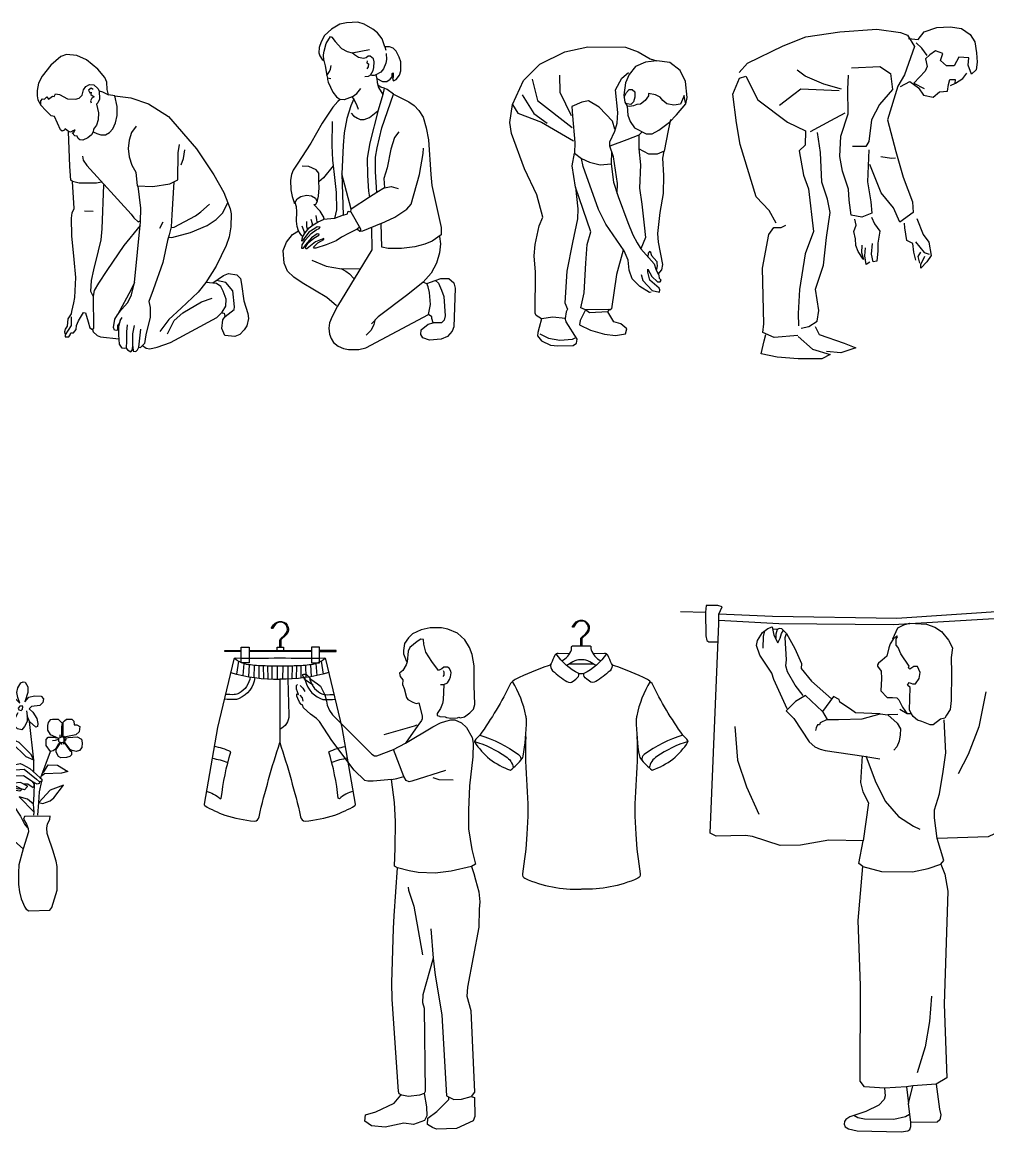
# Model space of a CAD drawing. Header units: millimetres. Extents: x 1284 to 35279, y 955 to 12847.
# Drawn here: x 7338 to 10406, y 8176 to 11700 of the extents above; entities that cross this region are included whole.
import ezdxf

# ---------------------------------------------------------------- set-up
doc = ezdxf.new("R2010")
doc.units = ezdxf.units.MM
doc.header["$LTSCALE"] = 20

# ---------------------------------------------------------------- blocks, each defined once
blk = doc.blocks.new('人物動作（CAD素材.com）87')
at = {"color": 0, "linetype": 'ByBlock', "lineweight": -2}
for p, q in [((-407.9, 1597.3), (-393.5, 1596)), ((-25.8, 1565.4), (-10.4, 1600.3)), ((-10.3, 1325.8), (-42.4, 1324.2))]:
    blk.add_line(p, q, dxfattribs=at)
for points in [[(-121.9, 842.7), (-62.3, 826.8), (36.7, 826.1), (85.9, 836.1), (126.4, 850), (139.1, 818.1), (149, 764.3), (137.2, 405.9), (145.1, 171.9), (111.8, 151.2), (37.8, 146.2), (17, 142.7), (-52.1, 138.3), (-116.4, 142.5), (-129.9, 160.7), (-128.6, 465.2), (-136.3, 670.9), (-121.9, 842.7), (-133.9, 852), (-120.8, 924.1), (-229.6, 925.8), (-319.5, 910.3), (-384.2, 909.5), (-471.9, 937.8), (-494.1, 940.9), (-587.1, 938.7), (-606.6, 948), (-578.6, 1614.4), (-578.6, 1643.6), (-568.6, 1666.9), (-581.9, 1671.6), (-619.1, 1671.6), (-621.1, 1650.3)], [(494.3, 1679.6), (410.4, 1668.4), (350.5, 1670.5), (348.1, 1680.5), (354.6, 1686.4), (382.4, 1685.2), (387.1, 1677.6), (392.7, 1587.5), (387.7, 1578), (376.8, 1573.9), (354, 1574.5), (349.9, 1576.8), (348.4, 1632.8), (-25.5, 1609.9), (-388.5, 1613.7), (-578.6, 1623.9)], [(348.4, 1632.8), (349.3, 1654.9), (350.5, 1670.5)], [(-700.2, 1653), (-621.1, 1650.3), (-620.5, 1575.2), (-617.1, 1560.6), (-610.5, 1555.9), (-584.6, 1555.9)], [(349.3, 1654.9), (-13.7, 1630.6), (-408.4, 1636.6), (-578.6, 1643.6)], [(319.6, 1630.6), (313.1, 1131.2), (314.1, 984.7), (307.2, 958.8), (297.2, 946.8), (277.2, 936.9), (114.5, 931.5), (106.5, 997.3), (106.5, 1022.5), (121.8, 1073), (133.7, 1144.1), (142.4, 1204), (137.1, 1309)], [(-361.9, 1343.4), (-404.2, 1437.1), (-411, 1456.3), (-448.8, 1513.7), (-458.8, 1544.4), (-456.4, 1560.3), (-440.5, 1586.3), (-423.7, 1598.6), (-409.4, 1603.4), (-404.2, 1577.9), (-391.8, 1552.8), (-383.9, 1567.5), (-379.9, 1582.7), (-374.3, 1591.4)], [(-434, 1591.4), (-438.5, 1573.3), (-439.5, 1536.3)], [(-364.3, 1582.7), (-379.1, 1597.8), (-387.4, 1599), (-393.1, 1594.9), (-398.2, 1580.7), (-398.2, 1568.3)], [(-10, 1600.8), (9.2, 1609.9), (26.6, 1615.3), (63.9, 1612.9), (80.9, 1611.9), (107.2, 1602.9), (128.8, 1589.3), (151.1, 1562), (163.3, 1537), (159.6, 1506.9), (160.3, 1456.2), (159.3, 1370.3), (155.6, 1341.3), (144.1, 1323.3), (138.9, 1314), (125.2, 1310.8), (101.8, 1293.1), (92.7, 1293.1), (65.5, 1302.7), (52, 1307.8), (38, 1319.4), (32.8, 1327.4), (18.9, 1327.4), (-4, 1341.4)], [(-310.5, 1385.7), (-336, 1418.8), (-360.7, 1460.7), (-365.9, 1480.2), (-363.5, 1499.3), (-367.9, 1570.3), (-364.3, 1582.7), (-337.5, 1535.6), (-316.7, 1487.4), (-317.5, 1471.8), (-284, 1431.2), (-221, 1375.3)], [(32.8, 1327.4), (26.5, 1339.7), (28.5, 1411.1), (20.1, 1419.1), (26.1, 1427.5), (36.8, 1422.7), (46, 1422.7), (58, 1439.4), (60.4, 1459), (52, 1478.1), (40.8, 1478.1), (27.7, 1469.3), (23.3, 1473.3), (25.3, 1478.9), (-0.6, 1518), (-9, 1538.3), (-15.5, 1545.3), (-15.5, 1565.3), (-11.1, 1572.4), (-13.1, 1575.6), (-24.6, 1564.9), (-34.2, 1549.7), (-38.9, 1536.7), (-45.7, 1511.2), (-60.1, 1497.7), (-71.6, 1488.1), (-75, 1482.8), (-75.1, 1478.8), (-62.7, 1463.5), (-61.9, 1440), (-63.9, 1401), (-44.4, 1379.5), (-27.6, 1379.4), (-13.7, 1378.6), (-6.9, 1371.5), (5.1, 1348.5), (18.9, 1327.4)], [(-249.1, 1334.6), (-304.1, 1385.7), (-335.6, 1366.9), (-365.5, 1336.6), (-340.3, 1312.7), (-292.3, 1238.5), (-274.3, 1223), (-256.8, 1215.4), (-241.6, 1211.4), (-117.8, 1193.6), (-67.6, 1184.9)], [(-65.9, 1327.4), (-144.2, 1330.3), (-160.2, 1342.2), (-194.4, 1364.6), (-196.4, 1373.3), (-214.8, 1382.5), (-249.1, 1334.6), (-234.9, 1309.6), (-256.5, 1299.4), (-259.4, 1293.1), (-265, 1292.8), (-269.4, 1282.8), (-272.2, 1274.4)], [(269.4, 1397.3), (247.5, 1286.6), (213.6, 1197.9), (181.7, 1137.1)], [(-234.9, 1309.6), (-199.2, 1309.5), (-123.9, 1311.5), (-65.9, 1327.4), (-42.4, 1324.2), (-12.2, 1298), (-1.8, 1280), (-3, 1261.1), (-5.8, 1241.2), (-13.4, 1222.4), (-23, 1212.1)], [(-528.1, 1287.6), (-519.1, 1180.9), (-491.2, 1095.2), (-452.3, 1008.5)], [(-123.4, 1194.6), (-129.1, 1109.6), (-120.9, 1079.4), (-103.6, 1045.2), (-120.8, 924.1)], [(-111.5, 1194.2), (-81.8, 1114.5), (-50.8, 1049.8), (-7.8, 1001.1), (39.6, 970.5), (60, 961.2)], [(126.4, 850), (136.4, 861.3), (114.5, 931.5)], [(97.2, 430.5), (90.3, 350.8), (76.3, 270), (51.4, 187.3)], [(17, 142.7), (23.8, 89.9), (37.8, 146.2)], [(111.8, 151.2), (121.7, 71.4), (126.8, 54), (122.8, 38.1), (114.9, 30.1), (31.1, 29.4)], [(-52.1, 138.3), (-50.2, 113.9), (-53.4, 102.1), (-70.6, 84.7), (-111.6, 64), (-150, 52.2)], [(26.3, 54.5), (13.9, 47.8), (-22.7, 38.9), (-116, 39.8), (-137.3, 44.5), (-150, 52.2), (-162.5, 47.6), (-175.8, 39.4), (-180, 32.2), (-180.7, 24.4), (-177.9, 16.2), (-166.7, 9.6), (-139.1, 3.2), (0, 0), (21.3, 3), (28.4, 7.7), (31.5, 16.7), (31.1, 29.4), (23.8, 89.9)]]:
    blk.add_lwpolyline(points, dxfattribs=at)
blk = doc.blocks.new('人物動作（CAD素材.com）88')
at = {"color": 0, "linetype": 'ByBlock', "lineweight": -2}
for points in [[(18.9, 1409.8), (29.3, 1409.4), (27.7, 1360.4), (25.2, 1348.8), (18.9, 1333.3), (8.6, 1317.6), (8.2, 1311.1), (15.5, 1309.5), (17.2, 1308.4), (33.3, 1307.4), (38.1, 1304.9), (51.3, 1302.6), (72.9, 1304.2), (77.7, 1306.1), (81.9, 1304), (95.7, 1307.2), (112.3, 1319.3), (123.8, 1330.8), (128.4, 1346.3), (125.9, 1406.8), (125.5, 1469), (119.2, 1504.6), (111, 1527.4), (95.9, 1551.7), (72.5, 1573.1), (42.5, 1585.4), (22.4, 1589.2), (-14.4, 1589.2), (-42.1, 1582.9), (-69.7, 1570.8), (-83.1, 1557.8), (-95.2, 1540.2), (-98.8, 1518), (-98.2, 1506.9), (-94.8, 1496.9), (-88.8, 1482.4)], [(29.3, 1409.4), (40.7, 1415.4), (47.1, 1425.3), (51.1, 1434.3), (52.4, 1446.4), (52, 1452.1), (46.1, 1461.6), (40.8, 1465), (29.4, 1464.7), (23.5, 1459.7), (13.1, 1454.4), (-8.9, 1483), (-27.4, 1512.8), (-34.3, 1537.6), (-34.9, 1552.7), (-43.4, 1553.9), (-55, 1545.8), (-78.9, 1527.2), (-83.9, 1515.9), (-87.4, 1482), (-89.9, 1471.6), (-100.6, 1453.7), (-110.9, 1445.3), (-109.7, 1434.9), (-100.9, 1424.8), (-101.8, 1409.8), (-96.5, 1396.6), (-89, 1368), (-84.6, 1362), (-68.9, 1353.2), (-58.5, 1349.8), (-49.4, 1351.2), (-39.6, 1310.4), (-39.3, 1300.6), (-41.8, 1295.3), (-53.2, 1279.6), (-92.4, 1223.4), (-5.3, 1274.8), (19.4, 1287.8), (36.2, 1293.2), (51.5, 1297.6), (64, 1297.8), (85.4, 1288.2), (101.3, 1272.9), (119.7, 1240.9), (122.9, 1222.9), (122, 1179.5), (111.3, 1087.8), (107.5, 1010.6), (108, 951.7), (118.5, 885.4), (129.8, 838.6), (117.8, 831.3), (125.3, 809.3), (129.7, 789.2), (140.8, 751.2), (143.5, 719.6), (141.3, 695.6), (140.8, 638.6), (104.6, 448.5), (102.7, 420), (115.2, 374.1), (127, 114.3), (115.9, 100.7)], [(27.4, 1454.3), (29.7, 1450.3), (29.3, 1439.8), (26.2, 1434.8)], [(-385.7, 1407), (-409.9, 1423.6), (-417.2, 1434.9), (-418.7, 1438.2), (-418.7, 1441), (-415.7, 1442), (-408.3, 1442), (-392.6, 1426.8), (-371.3, 1412), (-362.8, 1403.9), (-348.9, 1377.1), (-343.1, 1357), (-340.8, 1344), (-333.3, 1326.6), (-324.2, 1313.2), (-199, 1187.9), (-190.6, 1183.4), (-182.9, 1183.2), (-130.1, 1202.9)], [(117.8, 831.3), (53.1, 816.6), (2.5, 810.9), (-51.7, 812.8), (-80.9, 817.5), (-118.1, 826.9), (-127.2, 832.9), (-124.9, 889.4), (-123.9, 974.2), (-127.7, 1034.5), (-137.1, 1108), (-194.6, 1102.4), (-211.9, 1102.7), (-221.9, 1104.6), (-255.5, 1137.2), (-326.2, 1232.1), (-365.4, 1291.8), (-374.9, 1301.5), (-394.3, 1315), (-416, 1336), (-419.5, 1344.5), (-419.6, 1344.8), (-423.3, 1346.5), (-429.3, 1353.4), (-434.8, 1365.2), (-438, 1373), (-437.6, 1379.6), (-431.9, 1377.6), (-438.1, 1394.5), (-438.6, 1406.1), (-435.8, 1409.6)], [(-159.9, 1250.6), (-64.1, 1278.2), (-55, 1281.1)], [(34.8, 1136.1), (-72.3, 1102.5), (-80.7, 1101), (-90.5, 1104.4), (-97.1, 1117.3), (-130.1, 1202.9), (-92.4, 1223.4)], [(-137.1, 1108), (-119.4, 1111), (-97.1, 1117.3)], [(-5.7, 1113.8), (13.2, 1107.9), (59, 1106.3)], [(-33.2, 110.2), (-47.7, 105.7), (-83.1, 100.5), (-103.6, 105), (-111.9, 109.8), (-114.5, 117.2), (-134.6, 410.1), (-135.6, 461.8), (-129.9, 634.2), (-127.8, 674.8), (-118.1, 826.9)], [(-84, 765.4), (-82.8, 755.9), (-65.8, 705.4), (-38.5, 550.8)], [(-12.2, 633.2), (-4.2, 540.6), (2.1, 486), (23.1, 359.9), (38.1, 102.7), (60.8, 92), (85.4, 93), (115.9, 100.7), (127.1, 97.4), (127.7, 37.5), (122.9, 23.4), (70.1, -1.1), (6.3, -2.7), (-6.3, 2.7), (-22.4, 12.4), (-21.7, 32.7), (7.6, 53), (44.9, 91.6), (45.9, 98.1)], [(-4.2, 540.6), (-36.7, 424.3), (-38.3, 399.5), (-33.2, 381.8), (-29.3, 116.6), (-33.2, 110.2), (-25.4, 68.4), (-25, 39.1), (-32.1, 25.3), (-66.9, 12.4), (-97.2, 15.9), (-156.8, 3.7), (-200.3, 7.9), (-221.5, 22.4), (-219.6, 42.4), (-186.7, 52), (-128, 80), (-107, 105.2)]]:
    blk.add_lwpolyline(points, dxfattribs=at)
blk = doc.blocks.new('人物動作（CAD素材.com）89')
at = {"color": 0, "linetype": 'ByBlock', "lineweight": -2}
for p, q in [((400.5, 496.8), (400.5, 503.7)), ((409.7, 479.9), (411.8, 473.4)), ((339.2, 367.6), (369.4, 449.9)), ((316.3, 248.6), (317.7, 258.2))]:
    blk.add_line(p, q, dxfattribs=at)
for points in [[(13.4, 672.1), (13.6, 660.4), (14.9, 635.4), (15.9, 606.3), (23.8, 585.3), (27.5, 576), (8.3, 575.2), (-10.6, 581.5), (-26.7, 586.8), (-38.3, 592.6), (-52.3, 600.5), (-61.5, 614.2), (-66.7, 629.8), (-67.6, 655.7), (-60.3, 685.9), (-24.3, 783.8), (-5.1, 821.3), (12.6, 842.6), (30.9, 851.4), (54.4, 860), (82.8, 860.6), (107.8, 857.5), (127.3, 846.9), (163.6, 817.6), (192.2, 785.3), (202, 770), (205.3, 750.8), (203.2, 729.5), (192.2, 700.2), (167.5, 675.5)], [(111.1, 812.5), (100.4, 797), (74.5, 770.1), (54.6, 755.2), (29.6, 741.2)], [(41.3, 618.6), (62.2, 600.7), (78.8, 589.8), (85, 586.4), (91.2, 585), (101.1, 583.6), (112.3, 587.8), (126, 597.7), (141, 612.1), (148.9, 621.2), (157.8, 638.9), (161.5, 652.3), (166, 678.7), (171.9, 691.1), (179, 708.6), (180.9, 726.1), (178.8, 738.9), (161.1, 774.5), (153.8, 783.6), (145.7, 767), (132.5, 753.9), (109.1, 737.7), (79.6, 725.1), (44.1, 712.3), (36.9, 713.9), (29.6, 724.1), (19.7, 729.3), (10.1, 727.5), (2, 719.4), (-1.5, 703.7), (-0.5, 691.7), (2.4, 681.6), (14.2, 673), (18.8, 670.2), (24.7, 673)], [(18.4, 717.7), (19.9, 712.5), (14.7, 705.2), (14.1, 701.2), (19.3, 695.1)], [(172.1, 678.9), (167.2, 652.3), (170.3, 614.2), (169.4, 595.6), (165.7, 582.8), (156.5, 573.3), (146.5, 567.6), (128.7, 566.2), (105.9, 567.5), (84.8, 573.3)], [(265.6, 573.2), (251.9, 547.1), (239.6, 538.9), (224, 531.1), (221.3, 534.8), (218.1, 549.4), (224.5, 570.4), (236.8, 582.3), (254.2, 589.7), (236.8, 593.8), (222.2, 604.8), (214.9, 620.8), (216.2, 629.9), (220.8, 634.5), (251.5, 624), (272, 604.3), (265.6, 621.7), (262, 637.7), (265.6, 652.8), (274.8, 668.3), (282.6, 671.5), (289.4, 671.1), (297.2, 656), (297.7, 638.1), (287.6, 608.4), (300.4, 623.5), (318.7, 627.6), (339.7, 626.7), (347.1, 618), (344.8, 605.7), (335.2, 596.5), (309.1, 593.8), (301.8, 586), (312.8, 575), (326, 555.4), (328.8, 539.3), (327.8, 530.2), (323.3, 527.5), (302.9, 546), (295.4, 563.6)], [(-134, 80.4), (-144.5, 85.9), (-118.4, 194.3), (-113.6, 233.6), (-120, 347.4), (-134.9, 339.2), (-144.4, 404.4), (-147.1, 459.6), (-141.9, 494.1), (-132.5, 514.8), (-116, 533.1), (-47.4, 575.5), (-26.7, 586.8), (-33.1, 609), (-33.7, 655.7)], [(-47.4, 575.5), (-13, 536.8), (9.9, 518.1), (40.5, 497.5), (53.8, 494.7), (75.3, 496.1), (90.8, 503.4), (100.4, 512.6), (107.8, 529.9), (108.2, 557.8)], [(75.8, 544.2), (80.4, 566.1), (85, 586.4)], [(215.2, 391), (184.1, 496.6), (166.3, 523.1), (151.7, 534.5), (108.2, 557.8), (80.4, 566.1)], [(144.3, 598.7), (130, 579.8), (118.1, 572.4)], [(293.1, 579.6), (295.4, 563.6), (295.8, 545.3), (287.1, 529.7), (278, 519.7), (264.3, 522.9), (252.4, 535.2), (251.9, 547.1)], [(316.2, 385.9), (316.2, 422.5), (292.4, 433.5), (246.2, 477.9), (240.7, 492.5), (269, 479.7), (306.1, 443.1), (316.2, 422.5), (302.9, 546)], [(410, 497.2), (410, 543.1), (413.7, 547.8), (419.8, 552.9), (437.7, 553.3), (443.8, 546.6), (444.6, 535.2), (453.3, 534.8), (462.9, 529.3), (460.6, 513.1), (450.3, 502.9), (412.5, 495.8), (415.5, 499.4)], [(-68.4, 501.7), (-55.9, 481.9), (-15.1, 373), (-59, 368.4), (-120, 347.4)], [(208.5, 382.2), (162.2, 380.4), (162.2, 431.3), (160.7, 463.9), (153.3, 494.1)], [(412.3, 494.2), (454.5, 497), (467.5, 489.7), (469.9, 477.7), (468.5, 463.1), (461.8, 454.1), (451, 450.6), (438, 453.5), (432.1, 456.7), (413.2, 482.6), (413.1, 490.3), (412.3, 494.2), (410, 497.2), (405.6, 496.8)], [(394.5, 488.6), (387.2, 486.3), (384.4, 484.9), (375.4, 484.1)], [(411.6, 481.1), (424, 462.4), (430.9, 453.9), (436, 450.6), (436.4, 439.7), (430.9, 434.4), (420.7, 430.9), (402.6, 430.7), (394.5, 434.6), (387.8, 448.6), (387.8, 457), (397.8, 472.6), (401.9, 479.2), (404.7, 478.5), (404.9, 472.4)], [(404.7, 478.5), (409.7, 479.9), (411.6, 481.1), (413.2, 482.6)], [(413.5, 489.1), (418.4, 489.1), (420, 490.9), (420.4, 490.9), (414.1, 486.4), (417.8, 483.8)], [(-26.4, 370.9), (10.8, 281.8), (82.5, 299.2), (159.4, 328.8), (197.2, 362.3), (215.2, 387.9), (221.6, 396.8), (231, 402.6), (273.1, 412), (281, 409.3), (303.9, 396.8), (325.2, 377), (336.2, 366.9), (342.3, 362.6), (342, 355.9)], [(245.3, 391), (286.2, 394.7), (325.2, 362.6), (335, 353.8), (333.5, 348.9), (326.8, 346.2), (311.2, 355.3), (317, 348), (316.4, 340.1), (314, 335.5), (296.9, 346.5), (284.7, 346.8), (295.4, 341.6), (295.4, 338.2), (287.1, 328.5), (276.1, 331.8), (260.9, 338.8), (246.9, 338.8), (234.2, 319.2), (198.5, 298.1), (183.4, 289), (167.9, 277.5), (193.5, 231.3), (216.3, 200.2), (245.6, 173.7), (282.2, 141.5), (269.2, 90.9), (268.4, 80.5), (268.2, 74.6), (268.2, 27.9), (270.5, 4.4), (276.7, -17.5), (288.4, -44.1), (292.3, -50.5), (300.6, -55.7), (367.1, -53.6), (373.2, -45.3), (391.1, 10.5), (390.8, 69), (390.8, 85.5), (387.5, 102.6), (377.1, 136.7), (361.9, 180.9), (359.1, 189.8), (357.9, 207.8), (359.7, 219.7), (367.8, 236), (368, 245), (286.9, 243.9), (283.4, 236), (293.2, 219.1), (298.4, 206.1), (299.9, 195.4), (282.2, 141.5)], [(346.8, 384.1), (362.4, 407.9), (391.2, 407.4), (424.1, 387.3), (404.9, 381.4), (350.5, 379.5), (342.2, 373.6)], [(164.9, 381.3), (163.6, 346.5), (162.2, 333.3)], [(311.2, 355.3), (284.1, 373), (254.2, 371.8)], [(329.1, 247.7), (331.9, 288), (345.1, 285.7), (368.5, 293.9), (379.9, 303.1), (410.6, 343.3), (368.5, 327.8), (331.9, 288), (334.2, 321.8), (342, 355.9), (335, 353.8)], [(-114.5, 348.6), (-83.1, 274.8), (-44, 208.3), (-31.8, 198.3), (-18.1, 197.1), (8.7, 205.6), (145.9, 265.2), (167.9, 277.5)], [(234.2, 319.2), (251.6, 278.9), (274, 245.1), (287.2, 219.5), (296.4, 208)], [(244.4, 333.7), (254.2, 328.8), (271.6, 326), (278, 330.9)], [(246.6, 338.8), (267, 331.8), (272.2, 333.1)], [(284.7, 346.8), (274, 351.7), (254.5, 349.8)], [(315, 282.9), (296.7, 298.5), (269.7, 306.3), (317.7, 258.2), (315, 282.9), (317.7, 314.1), (318.6, 349.7)], [(10.8, 281.8), (-9, 276.9), (-18.1, 271.2)], [(145.9, 265.2), (140.4, 244.2), (138.6, 210.8), (141.3, 177.4), (153.2, 88.2), (147.7, 83.6), (158.8, 0)], [(147.7, 83.6), (62.7, 69.9), (-69.1, 72.2), (-134, 80.4), (-143.2, 36.1), (-148.7, 0)]]:
    blk.add_lwpolyline(points, dxfattribs=at)
for points in [[(276.2, 580.5), (280.7, 585.1), (281.2, 592.4), (279.4, 595.6), (271.6, 594.7), (267, 588.3), (269.3, 582.3)], [(405.1, 528.9), (408, 539.3), (395.2, 552.1), (376.1, 552.5), (368.4, 551.5), (361.8, 542.3), (359.4, 533), (360, 517.7), (368.1, 504.1), (394.5, 492.6), (400.1, 494.6), (405.6, 496.8)], [(401.9, 479.2), (394.3, 473.1), (385.2, 457.5), (378.4, 452.5), (369.4, 449.9), (355.2, 469.6), (355.2, 488.8), (362.2, 495.5), (378.5, 495.5), (394.5, 492.6), (394.5, 482.7)]]:
    blk.add_lwpolyline(points, close=True, dxfattribs=at)
blk = doc.blocks.new('人物動作（CAD素材.com）97')
at = {"color": 0, "linetype": 'ByBlock', "lineweight": -2}
for points in [[(-224.5, 909.5), (-198.8, 938.4), (-85.5, 994), (-12.7, 1022.8), (94.3, 1037.8), (211.9, 1046.3), (287.9, 1035.7), (309.3, 1027.1), (331.7, 991.8), (300.7, 902), (279.3, 865.7), (246.2, 758.8), (273, 657.7), (296.5, 576.4), (325.4, 498.4), (327.5, 464.2), (285.8, 433.2), (265.5, 479.1), (225.9, 527.2), (190.6, 617)], [(313, 1016.9), (343.2, 1013.5), (362.8, 1037.7), (403.2, 1052.2), (445.3, 1053.9), (481.5, 1048.8), (508.7, 1029.6), (524, 1006.3), (529.1, 971.8), (530.8, 942.1), (528.2, 917), (513.4, 903.8), (502.3, 931.9), (504.8, 956.1), (472.9, 957.8), (457.6, 929.7), (433.8, 929.7), (415.1, 947.2), (421.5, 969.7), (398.5, 978.2), (380.2, 965), (366.6, 952.7), (372.6, 928), (366.2, 913.2), (330, 874.9), (363.2, 858.3)], [(372.1, 962.5), (355.1, 986.3), (337.7, 1003.7)], [(100.6, 855.7), (43.9, 871.8), (-14.9, 897.4), (-40.6, 916.7)], [(131.7, 924.2), (221.5, 928.4), (255.7, 906), (262.2, 854.7), (220.4, 807.6), (195.8, 758.5), (187.3, 690), (177.7, 674), (134.9, 674)], [(-107, 430.8), (-129.4, 470.4), (-171.2, 514.2), (-221.5, 680.5), (-233.2, 748.9), (-245, 839.8), (-223.6, 891.1), (-204.3, 897.5), (-165.8, 822.7), (-71.7, 751.1), (-13.9, 723.3), (-15, 678.4), (-34.3, 660.2), (-20.4, 583.2), (-4.3, 539.4), (10.7, 404), (-14.9, 333.4), (-33.1, 220.1), (-37.4, 143.1), (-36.3, 104.6)], [(187.3, 663.3), (183, 561.8), (193.7, 498.7), (196.9, 462.3), (164.8, 449.5), (130.6, 455.9), (124.2, 504), (122, 538.2), (102.8, 596), (95.3, 641.9), (98.5, 707.2), (121, 777.7), (119.9, 855.7), (122, 900.7)], [(287.1, 864.7), (316.8, 880.4), (344.5, 860.5), (360.6, 836.6), (391.7, 830.7), (411.3, 848.1), (436.8, 849.8), (440.2, 871.1), (444, 887.2), (461.5, 886.4), (460.6, 874.1)], [(446.6, 867.7), (461.9, 874.9), (485.7, 890.2), (498, 907.2)], [(93.1, 850.4), (-28.8, 855.7), (-51.3, 838.6), (-97.3, 804.4)], [(1.1, 722.1), (66.4, 756.3), (111.3, 780.9)], [(-27.8, 97.1), (-3.2, 102.5), (22.5, 119.6), (27.9, 152.7), (17.2, 221.1), (42.8, 297.1), (52.5, 384.7), (64.2, 463.8), (55.7, 506.6), (37.5, 560.7), (33.2, 654.8), (23.6, 718.9)], [(224.8, 642.7), (259.1, 637.4), (271.9, 638.4)], [(-38.5, 73.8), (-113.4, 67.4), (-149.8, 83.4), (-146.6, 111.2), (-150.8, 287.6), (-130.5, 394.5), (-114.5, 416.9), (-92, 416.9), (-77, 424.4)], [(169.2, 316.4), (152.8, 340.8), (145.6, 359.4), (144.8, 380.8), (139.7, 403.5), (146.5, 423.7), (142.3, 443.5)], [(195.7, 449), (205, 428.4), (222.3, 404.8), (215.9, 366.5), (215.1, 342.9), (212.6, 309.7), (201.2, 307.6), (195.7, 332), (199.1, 365.7)], [(335.9, 313.1), (329.6, 337.9), (326.7, 365.7), (307.7, 375.3), (301.4, 415.3), (300.2, 430.9)], [(339.3, 445.2), (359.5, 394.3), (378, 370.3), (384.8, 328.2), (371.7, 307.6), (351.9, 287), (352.4, 299.2), (364.6, 325.3)], [(170.9, 313.5), (165, 336.2), (165.4, 360.2)], [(190.3, 306.3), (178.9, 299.2), (174.3, 327), (175.9, 352.6)], [(335.5, 370.7), (362.5, 337.5), (378.9, 332.4)], [(349, 303.8), (343.9, 324.4), (351.9, 338.3)], [(-37.4, 70.6), (7.5, 29.9), (64.2, 12.8), (37.4, 0), (-37.4, 0), (-104.8, 5.3), (-155.1, 15), (-145.5, 56.7), (-140.1, 77)], [(16.1, 102.5), (28.9, 76.8), (108.1, 49), (145.5, 34.1), (98.5, 19.1), (52.5, 22.3)]]:
    blk.add_lwpolyline(points, dxfattribs=at)
blk = doc.blocks.new('人物動作（CAD素材.com）98')
at = {"color": 0, "linetype": 'ByBlock', "lineweight": -2}
for points in [[(-252.9, 778.3), (-218.1, 855.3), (-167, 906.9), (-86.9, 945.6), (-13.7, 961.4), (105.5, 960.8), (146.1, 945.9), (183.8, 923.7), (205.6, 917)], [(297.5, 780.6), (301.1, 800.6), (296.1, 851.5), (279.8, 886.4), (246.9, 912.1), (205.6, 917), (169.7, 913.4), (137.7, 899.1), (117.5, 874.5), (105.5, 847.2), (100.1, 808.6), (103.5, 786.6), (110.5, 773)], [(-191.2, 858.8), (-174.1, 791.4), (-64, 705.8)], [(-103.5, 871.6), (-102.5, 818.1), (-67.2, 744.3)], [(79.4, 495.6), (79.9, 527.4), (67.1, 612.5), (56.2, 646.3), (56.1, 660.6), (72, 693.9), (79.6, 719.9), (81.8, 753.5), (74.2, 825.4), (93.8, 862.5), (115.1, 880.8)], [(101.6, 802.5), (108.6, 816.5), (116.9, 826.1), (126.5, 826.1), (135.2, 819.1), (135.5, 802.2), (130.8, 787.5), (122.2, 778.5), (111.5, 781.2), (106.6, 781.2)], [(52.9, 127.3), (-21.3, 126.4), (-36.5, 132.5), (-26.1, 181), (-20.3, 274.7), (-16.1, 333.6), (-4.2, 374), (-53.6, 516.1), (-46, 447.7), (-46.5, 415.8), (-62.7, 340.7), (-80.7, 249.5), (-87.4, 149.2), (-78.3, 128.3), (-83.1, 120.7), (-86.1, 99.3), (-125.4, 103.7), (-161.2, 98.5), (-178.3, 108.2), (-181.5, 116.4), (-180.5, 246.7), (-184.6, 298.6), (-181.5, 334.4), (-168.1, 393.7), (-156.9, 420.5), (-176.2, 491.5), (-215.2, 574.8), (-257, 687), (-261.5, 721.5), (-252.9, 778.3), (-236.7, 750.7), (-161.2, 722.2), (-59.2, 663)], [(-222.3, 809.6), (-185.9, 749.7), (-143.1, 719.7)], [(72, 700.1), (64.2, 725.8), (22.1, 770), (-12.1, 790.7), (-32.8, 785.7), (-64.9, 772.1), (-62.8, 742.9), (-54.9, 658), (-56, 624.5), (-34.6, 607.3), (-8.3, 595.9), (25.3, 587), (60.1, 590.8)], [(249.1, 731.4), (241.1, 696.7), (228.2, 630.6)], [(158.4, 691.5), (147.9, 681.5), (109.9, 666.2), (56.2, 646.3)], [(147.9, 681.5), (148.4, 637.7), (153.1, 587.4), (150.3, 512.7), (157.4, 461.9), (164.5, 395.3), (169.3, 355.9), (154.5, 320.7)], [(155.8, 238.8), (160.9, 219.4), (190.7, 188.1), (213.5, 182.4), (214.4, 190.6), (212.5, 195.7), (183.1, 220.4), (177, 245.7), (177, 255.6), (189.4, 232.1), (207.8, 215.9), (215.7, 215.9), (219.2, 221.3), (213.8, 225.8), (212.5, 236.5), (209.2, 239.4), (221.6, 254.1), (224, 270.8), (210.2, 341.6), (208.7, 368.7), (216.3, 435.7), (226.3, 495.6), (227.8, 553.6), (224.4, 607.8), (228.2, 630.6), (206.4, 620.6), (179.3, 620.6), (148.4, 637.7)], [(-53.6, 516.1), (-64.1, 584.1), (-56, 624.5)], [(187.5, 182.7), (181.5, 181.4), (150.7, 201.1), (127.3, 224.8), (116.8, 252.4), (114, 283.8), (101.6, 314.2), (43, 398.8), (19.9, 445.4), (-29.3, 582.3), (-34.6, 607.3)], [(61.4, 630.1), (60.1, 590.8), (68, 531.9), (82.6, 486.6), (113.4, 403.6), (129.2, 364.6), (142.5, 338.9), (154.5, 320.7), (196.9, 273.1), (202.1, 256), (209.2, 239.4)], [(98, 316), (77.6, 239), (60.9, 130.2), (56.2, 125.9), (52.9, 127.3), (49.5, 119.7), (-8.5, 117.3), (-21.3, 126.4), (-38.4, 92.6), (-40.3, 78.8), (-5.1, 62.2), (39.1, 49.3), (73.8, 45.5), (105.2, 49.9), (110, 66), (90.4, 82.6), (69, 88.8), (49.5, 119.7)], [(177.7, 294.5), (179, 306.3), (183.7, 312.6), (188.8, 299.3), (204.9, 280.6), (205.3, 274.6), (206.5, 266.7), (203.7, 254.9)], [(-161.2, 98.5), (-169.1, 70), (-173.2, 54.3), (-173.5, 44.5), (-161.2, 28.6), (-132.6, 14.4), (-109.2, 12.1), (-60.7, 12.8), (-50.3, 21), (-47.7, 33.4), (-82.6, 88.2), (-86.1, 99.3)], [(-166.2, 50.5), (-139.3, 36.8), (-102.5, 30.5), (-62.9, 33.7), (-53.7, 37.8)]]:
    blk.add_lwpolyline(points, dxfattribs=at)
blk.add_lwpolyline([(112.8, 744.4), (120.1, 724.4), (133.8, 705.1), (171.4, 685.8), (190.3, 685.1), (211.3, 696.8), (245.2, 722.4), (267.5, 746.3), (297.5, 780.6), (293.9, 793.2), (292.2, 807.1), (289.9, 801.8), (280.9, 779.9), (259.3, 776.5), (237.3, 781.2), (224, 791.2), (216, 802.5), (201.1, 809.5), (178.4, 813.5), (178.8, 806.1), (167.8, 791.8), (153.1, 779.5), (141.2, 778.9), (131.1, 774), (118.4, 772.9), (110.5, 773)], close=True, dxfattribs=at)
blk = doc.blocks.new('人物動作（CAD素材.com）99')
at = {"color": 0, "linetype": 'ByBlock', "lineweight": -2}
for points in [[(72, 958), (62.6, 983.4), (47.8, 1003), (33, 1014.2), (6.4, 1030.2), (-13.8, 1036.6), (-50, 1034.9), (-71.4, 1030.2), (-97.7, 1014.7), (-120.3, 993.8), (-130.7, 974), (-137.2, 956.6), (-137.7, 939.7), (-135.1, 929.8), (-127.8, 918.1), (-122, 914.8), (-118.2, 898.5), (-112.9, 867), (-110.1, 858.9)], [(-122, 914.8), (-123.4, 932.9), (-121.5, 944.6), (-114.4, 968.6), (-101, 991.2), (-96.8, 988.6), (-86.7, 975), (-65.8, 952.6), (-48.4, 943.7), (-31.7, 939.5)], [(46.3, 857.3), (64, 848.6), (77.6, 848.6), (88.3, 855.9), (94.6, 863.5), (95.3, 873.6), (98.1, 875.3), (98.4, 861.8), (95.6, 855.5), (99.3, 850.6), (108, 854.6), (117.9, 868.2), (121.9, 881.6), (122.8, 910.8), (117.4, 925.4), (108, 944.2), (97.7, 953.8), (86.8, 958), (72, 958), (74.3, 947.5)], [(75.7, 936.8), (76.6, 917.6), (75, 906.7), (67.6, 888.4), (59.3, 877.7), (43.1, 869), (37.2, 867), (30.4, 867.1), (25.7, 868.2), (34.2, 883.3), (37, 892.7), (37.9, 911.2), (35.1, 920.2), (25, 928.4), (19.1, 928.4), (11.8, 923.5), (3.4, 921.1), (-12.4, 924.9), (-24.8, 932.9), (-31.7, 939.5), (23.4, 949.6)], [(-112.9, 867), (-104.1, 880.2), (-100.8, 886.9), (-99.4, 899)], [(15.6, 913.8), (14.9, 907.5), (19.4, 904), (19.1, 894.6), (14.4, 888)], [(-100.1, 857.1), (-110.1, 858.9), (-111, 854.7), (-108, 845.7), (-93.2, 814.4), (-81.6, 799.1), (-70.2, 791.5)], [(25.7, 868.2), (18.4, 864.5), (8.5, 863)], [(43.1, 869), (46.3, 857.3), (47.2, 844.7), (51.6, 829.4), (64.8, 806.7)], [(-32.2, 799.1), (-16.9, 810), (-4.2, 825.6)], [(99.5, 808.3), (78.9, 823.3), (69.9, 827), (64.8, 806.7), (50.7, 757.3), (23.6, 653.4), (15.6, 605.1), (16.6, 549.5), (19.4, 499.8), (23.3, 481.2)], [(69.9, 827), (59.4, 830.3), (50.2, 835.8)], [(-11.9, 758.8), (-16.3, 771), (-26.8, 792.8), (-32.2, 799.1), (-57.3, 790.3), (-70.2, 791.5), (-77.9, 785.1), (-93.2, 767), (-127.5, 715.6), (-163, 652.6), (-206.8, 585.7), (-219.6, 566.9), (-224.7, 552.8), (-227.7, 534.3), (-227, 504.6), (-223.3, 483.1), (-215.2, 460.6), (-207.1, 475.6), (-195.5, 482.6), (-176.9, 487), (-161.9, 484.9), (-148.7, 478), (-143.1, 465.5)], [(-26.8, 792.8), (-35.9, 771.4), (-48.8, 731.1), (-57.8, 685.2), (-61.3, 645.2), (-65.1, 554.9), (-60.5, 423.8), (-47.1, 427.4), (-44.4, 436.1), (-36, 434.5), (-5.7, 380.5), (-5.7, 374.5), (-8, 371.7)], [(116.5, 688.4), (102.2, 670.7), (90.8, 632.8), (79.3, 574.5), (68.5, 540.4), (71, 510.5), (46.3, 495.2), (41.8, 561.3), (42.1, 607.5), (47, 637.7), (61.9, 701), (99.5, 808.3), (148.3, 783.2), (164.9, 771.5), (180.1, 755.6), (193, 735.1), (203, 701), (210.3, 663.1), (218, 552.6), (221.1, 518.2), (251, 384.4), (251, 361.1), (221.5, 341), (198.9, 331.2), (166.6, 322.9), (124.9, 318), (81.8, 318), (61.6, 321.9), (59.5, 396.9), (103.7, 417.1), (141.2, 442.8), (155.1, 458.1), (181.5, 553.3), (193, 620), (194.7, 636.7)], [(-35.1, 747.6), (-27.9, 738.7), (-15.2, 731.4), (-6.6, 727.1), (5.9, 727.2), (22.5, 733.7), (49.5, 755.5)], [(-96.2, 721), (-97.1, 645.4), (-94.6, 598.4), (-92.2, 580.1), (-123, 542.1), (-137.6, 529.2), (-138.3, 556.7), (-146.4, 567.2), (-170, 578.7), (-190.8, 579.4)], [(-92.2, 580.1), (-88.9, 552.6), (-82.9, 496), (-82, 440.9), (-88, 412.9)], [(-9.4, 385.4), (-16.8, 378.9), (-41.9, 366.6), (-66.2, 354.1), (-83.4, 342.1), (-114.9, 329.5), (-147.9, 318.4), (-153.2, 318.4), (-155.3, 322.3), (-141.1, 336.2), (-122.7, 346.4), (-122.7, 349.2), (-148.2, 339.4), (-169.7, 321.5), (-175.7, 316.3), (-178.6, 316.4), (-181.4, 320.4), (-171.8, 336.3), (-154.2, 350.7), (-137.7, 360.3), (-136.9, 363.7), (-143.1, 364.3), (-161.2, 351.3), (-180.7, 329.7), (-188.4, 318.3), (-191.8, 317.8), (-190.8, 328.9), (-180, 345.4), (-162.1, 365.5), (-147, 377), (-136.8, 380.8), (-133.5, 385.6), (-143, 386.1), (-151, 380.8), (-169.5, 369.7), (-190.8, 341.1), (-192.1, 342.1), (-190.7, 348.4), (-188.4, 356.2), (-182, 367.6), (-168.7, 383.9), (-156, 392.9), (-139.7, 402.5), (-123.7, 409.9), (-121.6, 415.6), (-134.3, 436.7), (-153.8, 457.6), (-148.1, 459), (-143.1, 465.5), (-139.6, 484), (-137.3, 510.9), (-137.6, 529.2)], [(-36, 434.5), (-35.1, 442.8), (-65.1, 554.9)], [(46.3, 495.2), (23.3, 481.2), (-35.1, 442.8)], [(71, 510.5), (91.8, 514.3), (114, 508.4)], [(-189.1, 356.9), (-191.6, 357.7), (-197.6, 365.1), (-202.4, 373.5), (-206.6, 388.1), (-209.3, 404.1), (-208.4, 435.6), (-208.7, 450.5), (-213.2, 464.1)], [(-60.5, 423.8), (-88, 412.9), (-123.7, 409.9)], [(-192.5, 389.7), (-184.9, 370.8), (-184.6, 365)], [(-177.4, 403.3), (-177.1, 387.4), (-175.2, 381), (-175.2, 378.6)], [(-163.2, 410.9), (-159.6, 397.6), (-159.9, 391.2)], [(-147.4, 422.3), (-145.6, 409), (-144, 402)], [(59.5, 396.9), (1.1, 372.4), (-8, 371.7), (-16.8, 378.9)], [(-81.9, 135.5), (-112.2, 162.6), (-190.7, 208.5), (-217.5, 226.6), (-237.3, 245.3), (-248.4, 271), (-251.2, 311), (-240.4, 338.1), (-222, 362.1), (-202.4, 373.5)], [(29.1, 383.5), (30.4, 313.7), (-79, 134.6), (-96, 101.6), (-103.9, 82), (-106.2, 64.4), (-104.2, 45.3), (-99.4, 32), (-91.4, 19.2), (-77.1, 7.9), (-59.8, 0.6), (-43.8, -2.6), (-10.9, -2.6), (10.9, 2.6), (210, 108.3)], [(245.3, 356.4), (248.4, 332.1), (245.6, 304.3), (236.2, 270.9), (218.8, 238.9), (193.8, 210.9), (144.7, 171.4), (50.4, 100.7), (28.9, 78.7)], [(-159.8, 281), (-114.6, 261.7), (-66.6, 253)], [(-8.3, 251.9), (-66.6, 253), (-52.4, 246), (-40.9, 237.3), (-27, 222.4)], [(193.8, 210.9), (204.9, 206.4), (232, 216.2), (249.4, 222.9), (274.4, 222.6), (290.6, 209.2), (295, 191.8), (290.4, 69), (285.7, 55.4), (270.2, 38.5), (250.7, 29.4), (213, 26.9), (191.9, 33.6), (185.6, 44.2), (186.6, 59.1), (208.8, 77.6), (225.5, 81.5)], [(232.2, 216.2), (242.4, 207.6), (252.1, 185.8), (259.3, 165.4), (263.3, 103.6), (259.8, 89.7), (252.1, 82), (225.5, 81.5), (221.1, 95.9), (221.1, 101), (210, 108.3), (216.6, 139.6), (213.1, 178.2), (209.7, 195.5), (204.9, 206.4)], [(40, 88.7), (36.5, 75.9), (27.9, 57.9), (12.6, 43)]]:
    blk.add_lwpolyline(points, dxfattribs=at)
blk = doc.blocks.new('人物動作（CAD素材.com）100')
at = {"color": 0, "linetype": 'ByBlock', "lineweight": -2}
for p, q in [((-219.1, 484), (-192.4, 483.3)), ((28.8, 447.6), (18.4, 428.3)), ((-47, 50.6), (-40.6, 108.5))]:
    blk.add_line(p, q, dxfattribs=at)
for points in [[(-177, 872.8), (-173.4, 865.2), (-171.4, 838.2), (-176.7, 827), (-180.9, 823), (-175, 795), (-175.7, 772.5), (-181.3, 756.4), (-190.5, 743.8), (-192.2, 734.6), (-180.3, 729.3), (-167.4, 725.4), (-153.2, 725.4), (-140, 732.3), (-129.1, 744.2), (-120.9, 763.6), (-116, 786.4), (-115.6, 815.8), (-122.9, 849.1), (-143, 852.7), (-148, 869.7), (-148.4, 892.8), (-155, 907.5), (-177.4, 934.3), (-213.7, 963.6), (-243.4, 977), (-276.6, 980.1), (-294.4, 973.7), (-326.8, 946.9), (-354.5, 912.1), (-366.1, 889.9), (-370.1, 865.7), (-370.3, 848.8), (-367.4, 836), (-358.2, 819.3), (-357.8, 833.2), (-352.9, 840), (-346.3, 838.5), (-339.5, 845.5), (-333.8, 838.2), (-321.5, 848.1), (-315.5, 846.8), (-312, 855.2), (-298.8, 853.6), (-273.3, 839.3), (-248.2, 838.7), (-237, 841.5), (-226.5, 851.2), (-222.9, 868.4), (-215.5, 878.9), (-203.2, 884.9), (-189.7, 884.2)], [(-114.9, 154.1), (-102.5, 170.1), (-82.3, 192.3), (-70.2, 217.6), (-60.8, 256.7), (-71.8, 234.1)]]:
    blk.add_lwpolyline(points, close=True, dxfattribs=at)
for points in [[(-191.7, 869.5), (-197.9, 873.2), (-206.7, 867.3), (-202.9, 858.9), (-197.9, 860.7), (-199.6, 853.4), (-189.3, 845.9), (-196.3, 841.3), (-200.7, 833.8), (-197.9, 826.8)], [(-173.4, 865.2), (-162.8, 861.9), (-143, 852.7)], [(-122.9, 849.1), (-72.4, 842.5), (-16.3, 824), (47, 783.1), (136.7, 680.5), (191.2, 598), (222.9, 542.3), (236.1, 509.1), (242.9, 490.6), (246, 474.3), (244.9, 432.7), (240.2, 401.7), (230.6, 373.3), (199, 308.3), (166.2, 256.5), (141.6, 225.7), (87.2, 174.4), (48.1, 138.6), (19.7, 100.7)], [(-192.2, 734.6), (-196.9, 725.2), (-209.1, 716.3), (-224.7, 708.7), (-234.6, 709), (-239.5, 714), (-243.1, 721.2), (-250.7, 722.6), (-259, 731.8), (-253.1, 732.5), (-248.8, 741.7), (-255.2, 736.3), (-255, 738.7), (-263.9, 734.1), (-270.2, 735.8), (-280.6, 744.3), (-283.9, 739.9), (-290.5, 736.9), (-295.3, 741), (-315.1, 783.9), (-325.7, 785.9), (-342.6, 803.1), (-358.2, 819.3)], [(-55.3, 752.7), (-70.1, 733.2), (-77.7, 708.8), (-81, 682.1), (-77.4, 655.4), (-69.2, 628.7), (-56.9, 606.6), (-52.3, 563), (-2.2, 561.4), (51.9, 570), (76.7, 582.5), (78, 667.9), (81.9, 695)], [(-165.6, 574.6), (-181.5, 571.7), (-236.3, 571.7), (-258.1, 577.2), (-262.6, 581), (-265.9, 625.2), (-270.2, 735.8)], [(87.9, 630), (94.5, 649.8), (99.1, 677.2)], [(-226, 657.2), (-223.7, 645.3), (-212.5, 627.5), (-71.7, 473.4), (-63.2, 461.5), (-49.3, 449), (-42.7, 452.1)], [(-280.5, 92.9), (-282.1, 100.4), (-279.4, 108.1), (-273.1, 117.1), (-271.5, 140.8), (-260.8, 156.4), (-260.3, 163.9), (-253.9, 191.2), (-250.4, 208.8), (-247.1, 272.1), (-252.2, 329.1), (-260, 404.8), (-260.5, 460.7), (-258.3, 477.6), (-252.8, 491.5), (-258.1, 577.2)], [(-42.8, 437.2), (-94.4, 373.9), (-149, 294.3), (-174.9, 254.5), (-188.6, 230.5), (-191.9, 212.8), (-199, 227.7), (-197.3, 262.3), (-190, 297), (-175.5, 357), (-167, 391.7), (-162.9, 426.8), (-157.8, 566.4)], [(64.7, 576.1), (58, 471), (55.5, 433.4), (49.6, 407.2), (44.6, 389.3), (29.2, 320.3), (-1, 233.2), (-14.9, 196.1), (-10.4, 176.8), (-10.9, 146.6), (-24.8, 89.7), (-29.2, 63), (-35, 56.1), (-23.6, 48.1), (-12.5, 46.1), (11.3, 50.8), (54, 65.3), (200.8, 145.4), (217.7, 162.2), (229.5, 181), (230.2, 203.1), (220.6, 229.2), (213.7, 243.4), (199.5, 252.9), (166.2, 256.5)], [(-60.8, 256.7), (-41.3, 448.8), (-40.3, 492.4), (-49.5, 561.9)], [(48.7, 399.9), (58.1, 398.8), (117.5, 415.1), (170.5, 437.3), (198.4, 456.2), (218.7, 476.6), (236.1, 509.1)], [(56.1, 431.2), (65.3, 431.8), (133.3, 467.7), (150.2, 480.3), (177.4, 504.7)], [(187.9, 255.4), (222.2, 278.8), (238.3, 284.8), (264.1, 281.1), (276.3, 269.3), (279.2, 251.1), (286.5, 198.3), (299.4, 157.4), (301, 141.9), (296.4, 118.8), (287.5, 106.3), (274.3, 91.1), (258.1, 84.5), (226.1, 87.5), (216.6, 110.6), (219.9, 137.3), (227.4, 148.2), (255.5, 171), (257.1, 178.9), (251.2, 229.3), (229.1, 256.4), (199.4, 262.7)], [(-191.9, 212.8), (-191.3, 110.9), (-193.9, 107.4)], [(44, 92.8), (64.8, 135.3), (92.5, 159.6), (152.4, 194.7), (186, 206.1)], [(-261.9, 147.2), (-261.9, 119.3), (-280.8, 90.2), (-281.4, 83.9), (-269.1, 83.7), (-264.7, 89.6), (-263.4, 96.2), (-254.4, 96.4), (-245.8, 107.2), (-244.7, 119.9), (-238.1, 134), (-222.9, 160.6), (-216.8, 159.7), (-207.5, 131.8), (-203.1, 111.8), (-193.9, 107.4), (-191.8, 99.7), (-179, 88.2), (-168.9, 83.4), (-110.6, 77)], [(-101.2, 145.5), (-105.1, 138.7), (-108.8, 127.7), (-114.8, 119.5), (-114.8, 106.3), (-117.3, 104.3), (-123.9, 105.4), (-127.8, 113.1), (-122.7, 139.7), (-114.9, 154.1)], [(217.6, 160.1), (224.5, 158.4), (225.8, 149.2)], [(-84, 121.3), (-86.5, 99.9), (-86.6, 70.5), (-86.8, 48.1), (-91.3, 46.2), (-100, 47.4), (-108.3, 60.3), (-110.1, 89.8), (-110.1, 115.3), (-105.1, 138.7)], [(-66.5, 52.9), (-66.5, 92.9), (-61, 119.5)], [(-86.8, 48.1), (-82.7, 42.8), (-72.7, 35.8), (-67.6, 41.8), (-66.5, 52.9), (-64.7, 38.1), (-56.2, 36.6), (-51, 42.2), (-47, 50.6), (-41.8, 49.9), (-35, 56.1)]]:
    blk.add_lwpolyline(points, dxfattribs=at)

msp = doc.modelspace()

# ---------------------------------------------------------------- linework, layer by layer
for points in [[(9113.3, 9718.8), (9113.3, 9741.7, -0.211445), (9115, 9745.5), (9129.3, 9758.4, 1.164733), (9095.9, 9787.9), (9089.5, 9778.8, -1), (9087, 9780.5), (9093.4, 9789.5, -1.161635), (9131.2, 9756.2), (9117, 9743.2, 0.211445), (9116.3, 9741.7), (9116.3, 9718.8)], [(8157.3, 9714.8), (8157.3, 9737.7, -0.211445), (8158.9, 9741.4), (8173.2, 9754.4, 1.164733), (8139.8, 9783.8), (8133.4, 9774.8, -1), (8131, 9776.5), (8137.4, 9785.5, -1.161635), (8175.2, 9752.1), (8160.9, 9739.2, 0.211445), (8160.3, 9737.7), (8160.3, 9714.8)], [(9077.6, 9693.8), (9040.9, 9695, 0.227976), (9030.3, 9689.3, -0.013176), (9018.9, 9662.8, -0.199178), (9009.5, 9655.8, 0.032231), (8905.1, 9612.8, 0.086301), (8890.2, 9599.4, -0.043837), (8791.9, 9435.4, 0.000276), (8776.3, 9418, 0.338022), (8775.9, 9413.9, 0.07501), (8824.1, 9359.3, 0.070514), (8889.5, 9324.6, 0.067556), (8926.8, 9361.3, 0.083211), (8930.3, 9368.5, 0.045445), (8940.3, 9483.5, 0.049758), (8938.9, 9496.9, 0.084668), (8896.3, 9606)], [(9194.7, 9693.4, -0.112599), (9123.3, 9630.9, -0.012846), (9114.8, 9630.6, -0.012846), (9106.4, 9630.9, -0.112599), (9035, 9693.4)], [(9052.7, 9672.1, 0.206126), (9083.6, 9706.5, 0.081637), (9084.1, 9709.7), (9084.1, 9715.8, -0.414214), (9087.1, 9718.8), (9142.5, 9718.8, -0.414214), (9145.5, 9715.8), (9145.5, 9709.7, 0.081637), (9146.1, 9706.5, 0.206126), (9177, 9672.1, 0.122563)], [(9333.4, 9606, 0.084668), (9290.8, 9496.9, 0.049758), (9289.4, 9483.5, 0.045445), (9299.3, 9368.5, 0.083211), (9302.9, 9361.3, 0.067556), (9340.2, 9324.6, 0.070514), (9405.6, 9359.3, 0.07501), (9453.7, 9413.9, 0.338022), (9453.4, 9418, 0.000276), (9437.8, 9435.4, -0.043837), (9339.4, 9599.4, 0.086301), (9324.6, 9612.8, 0.032231), (9220.2, 9655.8, -0.199178), (9210.8, 9662.8, -0.013176), (9199.3, 9689.3, 0.227976), (9188.8, 9695), (9152, 9693.8)], [(8313.2, 9634.7, -0.074662), (8157, 9613.5), (8157, 9411.8, -0.02243), (8222.9, 9176.6, 0.354979), (8237.7, 9162.3, 0.052386), (8331.7, 9181.7, 0.047452), (8395.4, 9211.7, 0.283704), (8397.7, 9216.6), (8354.9, 9460.2), (8303.2, 9676.9, 0.356139), (8299, 9680, -0.016408), (8157, 9680.1, -0.016408), (8014.9, 9680, 0.356139), (8010.8, 9676.9), (7959, 9460.2), (7916.2, 9216.6, 0.283704), (7918.5, 9211.7, 0.047452), (7982.2, 9181.7, 0.052386), (8076.2, 9162.3, 0.354979), (8091.1, 9176.6, -0.02243), (8157, 9411.8)], [(8301.4, 9679.3, -0.130492), (8256.2, 9659.3, -0.021561), (8230.7, 9656.4, -0.014999), (8157, 9654.8, -0.014999), (8083.2, 9656.4, -0.021561), (8057.7, 9659.3, -0.130492), (8012.5, 9679.3)], [(9018, 9661.5, 0.254865), (9023.7, 9639.9, 0.034768), (9069, 9605.6, 0.307964), (9088.8, 9606.6, 0.049832), (9106.1, 9621.6, 0.096021), (9106.4, 9630.9)], [(9161.2, 9657), (9147, 9665.4, 0.071259), (9123.5, 9675.1), (9106.2, 9675.1, 0.071259), (9082.7, 9665.4), (9068.5, 9657)], [(9153.8, 9661.4, -0.011254), (9114.8, 9660.6, -0.011254), (9075.9, 9661.4, -0.011254)], [(9211.7, 9661.5, -0.254865), (9206, 9639.9, -0.034768), (9160.7, 9605.6, -0.307964), (9140.9, 9606.6, -0.049832), (9123.5, 9621.6, -0.096021), (9123.3, 9630.9)], [(8000.7, 9634.7, 0.074662), (8157, 9613.5)], [(8182.7, 9654.9), (8182.1, 9613.8), (8185.7, 9498.5, -0.285467), (8157, 9454)], [(8078, 9618.3, -0.259053), (8028.1, 9551.7, -0.093724), (8017, 9549, -0.03662), (7980.5, 9550)], [(8062.8, 9620.4, -0.234553), (8027.6, 9568.6, -0.108938), (8012.3, 9564.2, -0.030148), (7984.1, 9565.1)], [(8235.9, 9618.3, 0.259053), (8285.8, 9551.7, 0.093724), (8296.9, 9549, 0.03662), (8333.4, 9550)], [(8251.1, 9620.4, 0.234553), (8286.3, 9568.6, 0.108938), (8301.6, 9564.2, 0.030148), (8329.8, 9565.1)], [(8775.4, 9415.8, -0.07537), (8874.7, 9367.3, -0.217053), (8899, 9332.2)], [(8791.9, 9435.4, -0.093413), (8915.1, 9373.6, -0.337603), (8921.7, 9355)], [(8938.4, 9431.3, 0.030485), (8941.7, 9275.3, -0.041406), (8941.7, 9120.7, -0.026218), (8927.9, 8995.5, 0.338506), (8935.7, 8981, 0.119439), (9114.1, 8946.8)], [(9291.3, 9431.3, -0.030485), (9288, 9275.3, 0.041406), (9288, 9120.7, 0.026218), (9301.8, 8995.5, -0.338506), (9294, 8981, -0.119439), (9115.6, 8946.8)], [(9437.8, 9435.4, 0.093413), (9314.6, 9373.6, 0.337603), (9308, 9355)], [(9454.3, 9415.8, 0.07537), (9355, 9367.3, 0.217053), (9330.7, 9332.2)], [(7923.5, 9257.8, -0.095817), (7967.8, 9233.7, 0.258235), (7971.1, 9234.9, -0.042544), (8001.2, 9383, 0.058715), (7948.4, 9399.7)], [(8390.5, 9257.8, 0.095817), (8346.1, 9233.7, -0.258235), (8342.8, 9234.9, 0.042544), (8312.8, 9383, -0.058715), (8365.5, 9399.7)], [(7941.8, 9362, -0.062709), (7991.8, 9348.4)], [(8372.1, 9362, 0.062709), (8322.1, 9348.4)]]:
    msp.add_lwpolyline(points, format="xyb")
for points in [[(8034.5, 9701.3), (7982, 9701.3), (7982, 9704.8), (8034.5, 9704.8)], [(8059.5, 9704.8), (8258, 9704.8)], [(8258, 9701.3), (8059.5, 9701.3)], [(8148.8, 9704.8), (8148.8, 9714.8), (8168.8, 9714.8), (8168.8, 9704.8)], [(8283, 9701.3), (8335.5, 9701.3), (8335.5, 9704.8), (8283, 9704.8)], [(8026, 9670.2), (8019, 9629.7)], [(8042.5, 9663), (8039.8, 9624.9)], [(8059.4, 9659), (8057.6, 9621.4)], [(8075.2, 9657), (8074.4, 9618.8)], [(8238.7, 9657), (8239.5, 9618.8)], [(8254.5, 9659), (8256.3, 9621.4)], [(8271.4, 9663), (8274.1, 9624.9)], [(8287.9, 9670.2), (8295, 9629.7)], [(8090.6, 9656), (8090.3, 9616.8)], [(8103.8, 9655.5), (8105, 9615.3)], [(8117.9, 9655.1), (8118.4, 9614.4)], [(8131.2, 9654.9), (8131.9, 9613.8)], [(8148.4, 9654.8), (8148.7, 9613.5)], [(8166.1, 9654.8), (8165.9, 9613.5)], [(8196.1, 9655.1), (8195.5, 9614.4)], [(8210.1, 9655.5), (8208.9, 9615.3)], [(8223.3, 9656), (8223.6, 9616.8)], [(8221.7, 9593.4), (8230.2, 9585.3), (8236.3, 9574.3)], [(8221, 9562.9), (8227.5, 9554.1), (8229.9, 9544)]]:
    msp.add_lwpolyline(points)
for points in [[(8034.5, 9714.8), (8059.5, 9714.8), (8059.5, 9664.8), (8034.5, 9664.8)], [(8283, 9714.8), (8258, 9714.8), (8258, 9664.8), (8283, 9664.8)]]:
    msp.add_lwpolyline(points, close=True)

# ---------------------------------------------------------------- block references
for name, p in [('人物動作（CAD素材.com）99', (8419, 10663.5)), ('人物動作（CAD素材.com）97', (9841.3, 10631.3)), ('人物動作（CAD素材.com）100', (7756, 10617)), ('人物動作（CAD素材.com）98', (9149.5, 10659.9)), ('人物動作（CAD素材.com）87', (10130.6, 8175.7)), ('人物動作（CAD素材.com）89', (7059, 8933.2)), ('人物動作（CAD素材.com）88', (8648.5, 8186.8))]:
    msp.add_blockref(name, p)

doc.saveas('drawing.dxf')
